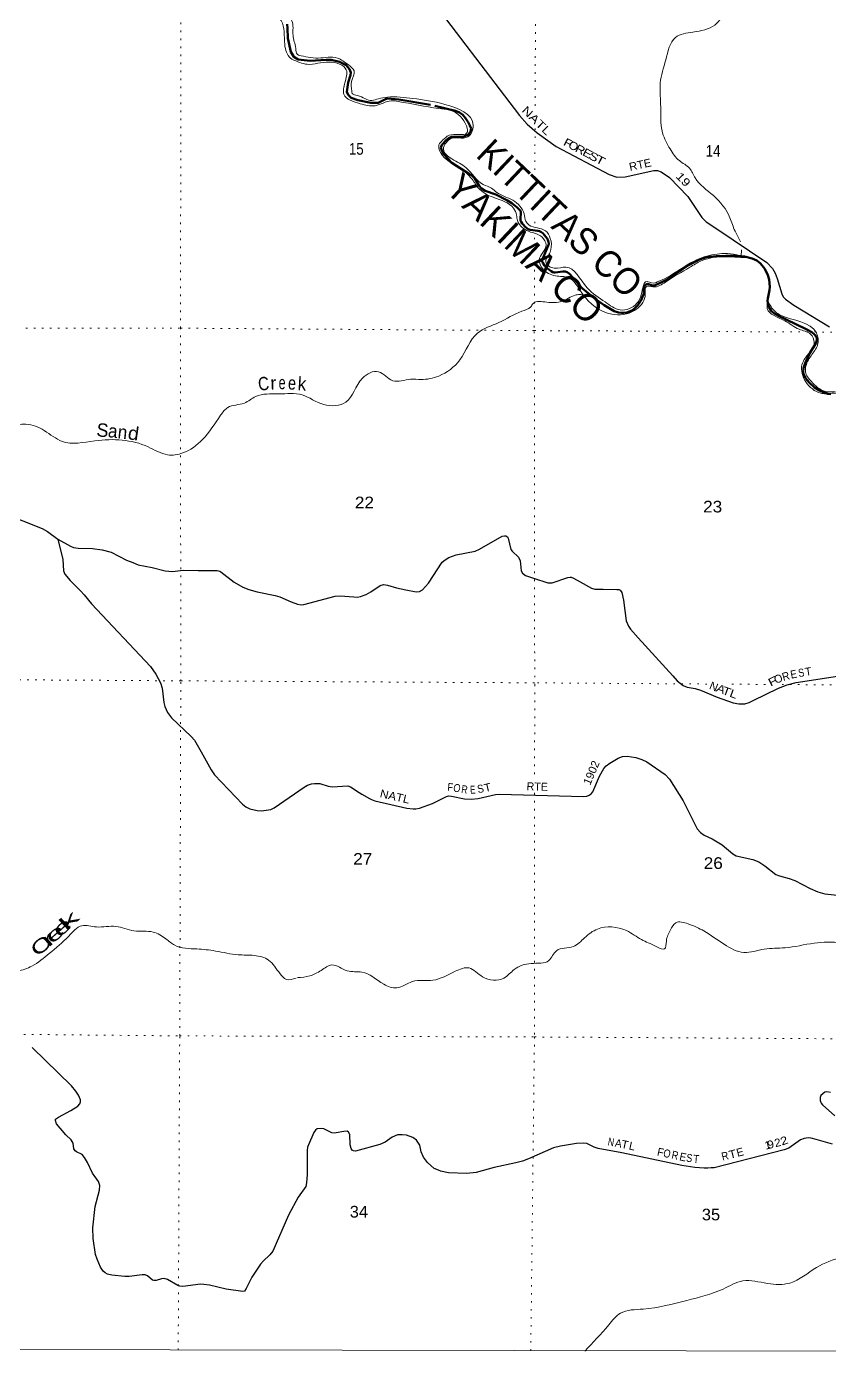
# Model space of a CAD drawing. Header units: feet. Extents: x -252966 to 4, y -183309 to 1368.
# Drawn here: x -56218 to -44179, y -183309 to -163397 of the extents above; entities that cross this region are included whole.
import ezdxf
from ezdxf.enums import TextEntityAlignment as Align

# ---------------------------------------------------------------- set-up
doc = ezdxf.new("R2010")
doc.units = ezdxf.units.FT
doc.header["$LTSCALE"] = 80
doc.linetypes.add('DOTTED', pattern=[1.5, 0.3, -1.2])
doc.linetypes.add('LONG_DASH_SHORT_DASH', pattern=[9.9, 6, -1.2, 1.5, -1.2])
for name, color, linetype, lineweight in [('11', 7, 'LONG_DASH_SHORT_DASH', 60), ('29', 7, 'Continuous', 25), ('30', 7, 'Continuous', 35), ('39', 7, 'Continuous', 13), ('4', 7, 'Continuous', 13), ('41', 7, 'Continuous', 13), ('7', 7, 'DOTTED', 13)]:
    doc.layers.add(name, color=color, linetype=linetype, lineweight=lineweight)
doc.layers.add('12', color=7, linetype='Continuous')

msp = doc.modelspace()

# ---------------------------------------------------------------- linework, layer by layer
at = {"layer": '11'}
for points in [[(-52312.18, -163363.82), (-52303.39, -163419.16), (-52298.36, -163571.61), (-52255.45, -163778.25), (-52211.99, -163849.36), (-52146.6, -163892.92), (-51966.27, -163910.96), (-51723.13, -163893.96), (-51650.39, -163895.94), (-51527.55, -163923.73), (-51426.31, -163978.33), (-51373.94, -164037.76), (-51356.13, -164086.72), (-51358.8, -164126.05), (-51397.07, -164234.85), (-51415.26, -164375.16), (-51395.98, -164421.91), (-51348.78, -164465.13), (-51248.53, -164500.54), (-51053.44, -164542.31), (-50945.79, -164539.91), (-50837.12, -164484), (-50803.62, -164473.8), (-50635.74, -164491.19), (-50095.03, -164584.93), (-49787.52, -164660.83), (-49725.93, -164685), (-49677.36, -164721.08), (-49635.23, -164768.65), (-49594.9, -164830.99), (-49569.37, -164879.56), (-49552.97, -164927.57), (-49561.21, -164973.56), (-49599.68, -165021.84), (-49662.51, -165044.2), (-49842.03, -165049.63), (-49881.67, -165064.02), (-49919.62, -165094.04), (-49990.18, -165168.68), (-50006.06, -165215.07), (-49968.9, -165299.53), (-49838.9, -165439.78), (-49575.78, -165610.56), (-49532.84, -165642.99), (-49497.77, -165676.87), (-49432.98, -165783.26), (-49395.99, -165826.75), (-49340.84, -165858.55), (-49179.96, -165915.35), (-49015.5, -166002.26), (-48943.66, -166047.36), (-48858.84, -166112.79), (-48819.76, -166149.89), (-48811.58, -166162.48), (-48806.29, -166180.08), (-48805.2, -166202.83), (-48812.58, -166271.29), (-48812.3, -166290.75), (-48809.3, -166306.65), (-48801.12, -166324.33), (-48785.31, -166348.6), (-48766.55, -166372.59), (-48744.25, -166396.37), (-48716.45, -166420.85), (-48694.61, -166434.64), (-48664.42, -166445.26), (-48549.07, -166460.8), (-48525.55, -166467.17), (-48507.59, -166474.63), (-48490.8, -166484.52), (-48476.75, -166495.76), (-48451.2, -166524.19), (-48413.96, -166573.35), (-48402.4, -166593.22), (-48394.9, -166609.96), (-48389.56, -166628.06), (-48388.07, -166637.59), (-48387.64, -166650.29), (-48388.59, -166659.89), (-48391.48, -166671.99), (-48491.77, -166910.78)], [(-48491.77, -166910.78), (-48477.67, -166942.54), (-48451.45, -166980.94), (-48405.44, -167027.4), (-48353.82, -167065.62), (-48325.46, -167079.4), (-48309.7, -167083.03), (-48289.13, -167084.76), (-48254.02, -167082.52), (-48175, -167070.77), (-48154.8, -167070.01), (-48140.35, -167071.09), (-48124.31, -167074.63), (-48112.21, -167079.56), (-48098.85, -167088.22), (-48078.63, -167105.29), (-48036.03, -167147.94), (-47942.72, -167259.47), (-47882.86, -167323.99), (-47689.26, -167481.9), (-47555.16, -167576.37), (-47407.37, -167664.57), (-47341.05, -167686.9), (-47341.05, -167686.9), (-47297.88, -167691.71), (-47265.22, -167691.02), (-47216.56, -167683.14), (-47178.99, -167670.95), (-47143.44, -167653.5), (-47106.92, -167627.76), (-47052.88, -167573.95), (-47008.59, -167508.31), (-46967.74, -167415.35), (-46962.88, -167395.47), (-46963.04, -167367.6), (-46964.82, -167334.91), (-46963.88, -167323.06), (-46955.33, -167297.22), (-46946.09, -167281.69), (-46936.31, -167270.7), (-46925.77, -167262.7), (-46915.3, -167257.9), (-46904.54, -167256.49), (-46891.75, -167258.22), (-46832.04, -167281.27), (-46813.69, -167281.62), (-46793.72, -167274.22), (-46673.5, -167220.91), (-46595.99, -167179.23), (-46524.7, -167134.56), (-46293.09, -166975.19), (-46129.19, -166887.76), (-46019.86, -166855.05), (-45875.68, -166839.43), (-45594.55, -166832.1), (-45450.47, -166846.27), (-45335.16, -166875.16), (-45266.74, -166906.57), (-45210.3, -166950.09), (-45145.27, -167030.72), (-45100.16, -167125.91), (-45084.5, -167189.47), (-45076.24, -167245.82), (-45071.66, -167299.68), (-45076.84, -167350.43), (-45104.13, -167476.2), (-45106.99, -167511.77), (-45104.42, -167545.43), (-45088.2, -167601.1), (-45053.58, -167661.14), (-45014.55, -167695.67), (-44942.17, -167735.37), (-44829.65, -167791.72), (-44528.71, -167934.24), (-44443.97, -167981.52), (-44397.85, -168021.18), (-44374.16, -168055.03), (-44367.3, -168076.82), (-44367.34, -168094.21), (-44379.94, -168138), (-44403.11, -168181.93), (-44468.57, -168283.22), (-44542.61, -168445.66), (-44565.99, -168517.35), (-44573.61, -168578.6), (-44564.19, -168621.76), (-44535.3, -168674.09), (-44483.71, -168733.14), (-44400.46, -168808.1), (-44329.04, -168856.03), (-44274.73, -168880.72), (-44201.24, -168902.98), (-44160.3, -168910.74)]]:
    msp.add_lwpolyline(points, dxfattribs=at)
at = {"layer": '29'}
for points in [[(-50288.96, -162806.71), (-48827.96, -164732.42), (-48712.4, -164863.02), (-48562.41, -164992.12), (-48278.51, -165195.86), (-47482.02, -165616.65), (-47365.34, -165653.43), (-47241.39, -165650.02), (-46813.49, -165556.32), (-46758.81, -165554.63), (-46702.39, -165575.8), (-46579.25, -165661.72), (-46303.78, -165943.48), (-46092.69, -166258.91), (-46028.86, -166327.4), (-45884.83, -166420.2), (-45116.92, -166936.91), (-45034.43, -167026.08), (-44993.88, -167094.88), (-44963.64, -167175.95), (-44894.59, -167406.53), (-44873.98, -167447.75), (-44836.95, -167484.8), (-44710.84, -167575.69), (-44176.72, -167898.93)], [(-56564.11, -170694.15), (-55982.96, -170926.19), (-55905.33, -170970.05), (-55749.4, -171085.01)], [(-50530.75, -171841.15), (-50373.6, -171873.62), (-50326.68, -171868.38), (-50280.83, -171843.68), (-50190.33, -171742.54), (-49988.15, -171430.82), (-49941.72, -171393.64), (-49885.88, -171360.25), (-49774.79, -171320.51), (-49493.56, -171262.03), (-49427.46, -171233.22), (-49085.07, -171040.13), (-49053.66, -171032.09), (-49028.98, -171035.62), (-49007.82, -171049.73), (-48994.92, -171070.65), (-48956.69, -171238.52), (-48935.72, -171265.14), (-48839.87, -171355.75), (-48815.64, -171407.89), (-48800.77, -171558.13), (-48780.37, -171594.91), (-48738.06, -171630.2), (-48616.73, -171669.25), (-48399.53, -171736.06), (-48367.79, -171739.59), (-48336.15, -171736.87), (-48099.79, -171658.43), (-48068.05, -171654.9), (-48050.42, -171654.9), (-48015.15, -171669.01), (-47914.68, -171723.21), (-47748.91, -171818.99), (-47698.52, -171832.5), (-47574.12, -171835.19), (-47367.45, -171838.35), (-47336.33, -171840.16), (-47318.7, -171850.75), (-47294.01, -171882.51), (-47265.94, -171999.05), (-47227.01, -172305.94), (-47191.67, -172385.77), (-47160.01, -172432.98), (-47046.08, -172560.73), (-46527.44, -173133.29)], [(-55749.4, -171085.01), (-55558.03, -171189.09), (-55513.24, -171206.43), (-55441.66, -171217.32), (-55230.38, -171222.02), (-55081.97, -171242.02), (-54949.75, -171279.63), (-54718.76, -171400.81), (-54625.47, -171435.56), (-54542.44, -171467.85), (-54332.87, -171509.25), (-54138.48, -171558.38), (-54027.59, -171566.65), (-53867.54, -171549.88), (-53646.64, -171551.98)], [(-55749.4, -171085.01), (-55674.7, -171387.68), (-55661.77, -171559.15), (-55643.74, -171610.03), (-55563.96, -171704.55), (-55408.23, -171859.55), (-55354.97, -171919.08), (-55242.68, -172054.63), (-54360.56, -172994.31), (-54277.66, -173110.02), (-54211.32, -173239.34), (-54185.97, -173318.21), (-54161.29, -173533.46), (-54142.89, -173592.01), (-54104.87, -173681.67), (-54045.44, -173762.69), (-53747.89, -174042.58), (-53701.09, -174099.82), (-53600.58, -174273.59), (-53447.46, -174544.66), (-53397.82, -174615.02), (-52980.52, -175055.68), (-52930.58, -175096.68), (-52870.63, -175124.91), (-52758.28, -175153), (-52694.31, -175156.67), (-52623.78, -175149.61), (-52556.78, -175135.5), (-52507.24, -175112.36), (-52056.16, -174802.63), (-52003.13, -174772.04), (-51943.18, -174754.4), (-51900.87, -174747.34), (-51819.11, -174749.9), (-51696.33, -174786.16), (-51634.72, -174794.97), (-51401.9, -174784.26), (-51361.33, -174796.74), (-51229.07, -174881.62)], [(-53646.64, -171551.98), (-53357.87, -171554.73), (-53320.56, -171564.9), (-53302.92, -171571.95), (-53105.92, -171728.27), (-52974.97, -171804.85), (-52886.81, -171840.13), (-52759.52, -171874.32), (-52488.34, -171928.35), (-52420.79, -171950.27), (-52252.6, -172023.27), (-52153.33, -172058.91), (-52100.44, -172069.49), (-52060.17, -172064.37), (-51590.88, -171937.18), (-51513.7, -171935.32), (-51311.11, -171950.46), (-51255.87, -171951.29), (-51210.03, -171944.23), (-51125.4, -171912.48), (-51055.86, -171871.82), (-50917.34, -171778.39), (-50866.68, -171764.78), (-50804.5, -171771.33), (-50672.28, -171811.91), (-50530.75, -171841.15)], [(-46527.44, -173133.29), (-46461.79, -173205.76), (-46373.51, -173277.06), (-46313.68, -173301.03), (-46191.14, -173322.11), (-46112.68, -173346.9), (-45860.7, -173452.06), (-45622.36, -173539.46), (-45537.88, -173555.09), (-45449.73, -173551.57), (-45382.73, -173530.39), (-45323.19, -173505.1), (-44944.98, -173317.06), (-44814.98, -173269.27), (-44677.66, -173232.48), (-43603.25, -173068.33)], [(-51229.07, -174881.62), (-51191.82, -174905.53), (-51077.45, -174971.42), (-51045.72, -174989.07), (-50995.69, -175006.7), (-50516.75, -175116.1), (-50422.41, -175128), (-50379.23, -175126.69), (-50326.33, -175116.1), (-50129.01, -175045.57), (-49920.79, -174943.19), (-49890.81, -174930.85), (-49843.5, -174935.07), (-49651.07, -174976.17), (-49548.75, -174983.78), (-49446.38, -174973.31), (-49187.21, -174912.71), (-49125.58, -174906.15), (-47869, -174944.08), (-47815.53, -174936.15), (-47783.79, -174922.04), (-47752.05, -174900.86), (-47728.15, -174870.81), (-47628.62, -174635.17), (-47561.63, -174523.29), (-47526.36, -174484.48), (-47471.12, -174443.89), (-47346.52, -174368.03), (-47279.52, -174343.33), (-47211.72, -174339.25), (-47082.04, -174357.44), (-46993.88, -174385.67), (-46917.17, -174422.96), (-46643.23, -174612.64), (-46575.99, -174680.32), (-46370.35, -175008.49), (-46163.4, -175428.41), (-46113.93, -175482.3), (-46059.38, -175521.92), (-45937.84, -175579.36), (-45789.8, -175668.26), (-45625.63, -175804.22), (-45577.93, -175831.57), (-45325.37, -175885.03), (-45237.73, -175920.66), (-45145.26, -175980.11), (-44983.4, -176113.12), (-44929.17, -176134.15), (-44783.03, -176170.28), (-44696.43, -176201.2), (-44468.77, -176324.16), (-44350.84, -176374.11), (-44246.43, -176401.46), (-43133.35, -176521.76)], [(-50015.84, -180556.89), (-50104.91, -180518.15), (-50208.23, -180428.55), (-50264.58, -180349.13), (-50299.91, -180269.76), (-50319.31, -180172.72), (-50368.68, -180095.09), (-50426.86, -180058.04), (-50520.31, -180020.99), (-50583.93, -180015.08), (-50657.84, -180017.46), (-50734.61, -180050.26), (-50841.21, -180126.85), (-50919.79, -180161.32), (-51285.54, -180260.94), (-51313.75, -180257.41), (-51334.91, -180246.83), (-51352.54, -180218.6), (-51365.3, -180166.84), (-51371.93, -180008.64), (-51390.4, -179974.55), (-51410.72, -179962.77), (-51460.58, -179964.15), (-51572.94, -179987.47), (-51604.67, -179991), (-51641.29, -179985.16), (-51759.84, -179923.95), (-51797.46, -179918.23), (-51858.57, -179927.48), (-51886.79, -179945.13), (-51910.15, -179979.65), (-51992.58, -180163.9), (-52006.68, -180202.72), (-52009.87, -180251.32), (-52011.71, -180609.6), (-52019.02, -180737.31), (-52032.71, -180791.63), (-52143.89, -180951.14), (-52291.75, -181218.53), (-52526.82, -181760.63), (-52569.72, -181815.47), (-52671.4, -181908.84), (-52708.89, -181952.81), (-52842.33, -182148.22), (-52927.07, -182319.93), (-52951.75, -182358.75), (-52975.87, -182363.65), (-53222.52, -182330.25), (-53477.18, -182270.53), (-53557.26, -182258.33), (-53609.42, -182254.65), (-53872.14, -182288.17), (-53919.74, -182286.41), (-53950.66, -182276.15), (-54103.11, -182184.07), (-54156.81, -182170.91), (-54194.8, -182173.49), (-54275.91, -182201.72), (-54307.65, -182201.72), (-54327.5, -182195.98), (-54406.38, -182127.61), (-54439.45, -182113.29), (-54483.96, -182113.5), (-54680.39, -182139.97), (-54744.92, -182141.73), (-54938.87, -182120.56), (-55002.34, -182106.44), (-55037.29, -182085.94), (-55069.34, -182060.57), (-55111.66, -182000.58), (-55160.65, -181881.08), (-55182.19, -181810.03), (-55219.21, -181571.85), (-55222.44, -181408.35), (-55186.71, -181092.29), (-55124, -180844.94), (-55120.86, -180774.4), (-55141.63, -180714.37), (-55228.29, -180591.66), (-55305.72, -180431.09), (-55347.93, -180356.21), (-55385.38, -180312.55), (-55467.82, -180271.52), (-55488.98, -180257.41), (-55509.35, -180225.79), (-55517.19, -180140.96), (-55548.78, -180089.46), (-55626.66, -180014.97), (-55770.29, -179850.03), (-55785.2, -179802.21), (-55781.67, -179781.03), (-55737.67, -179750.13), (-55554.55, -179649.07), (-55446.66, -179586.96), (-55419.6, -179551.74), (-55407.87, -179519.91), (-55411.4, -179491.68), (-55438.99, -179419.53), (-55476.64, -179359.36), (-55542.64, -179282.84), (-56135.65, -178705.06)], [(-44163.38, -179378.35), (-44216.9, -179369.96), (-44248.64, -179377.01), (-44306.08, -179423.59), (-44319.16, -179454.64), (-44315.64, -179500.52), (-44305.06, -179542.86), (-44282.74, -179567.84), (-44096.97, -179733.01)], [(-44131.24, -180155.16), (-44379.72, -180087.72), (-44453.17, -180065.11), (-44495.48, -180061.58), (-44555.43, -180068.64), (-44612.52, -180092.42), (-44789.94, -180215.07), (-44858.09, -180241.18), (-45907.8, -180507.95), (-45953.64, -180511.48), (-46001.25, -180516.77), (-46057.67, -180516.77), (-46195.2, -180506.18), (-46392.39, -180476.82), (-47292.39, -180283.64), (-47646.31, -180222.12), (-47705.32, -180199.27), (-47819.1, -180148.02), (-47869.58, -180142.31), (-47970.74, -180144.49), (-48210.53, -180183.31), (-48317.42, -180211.87), (-48693.65, -180377.39), (-48781.81, -180409.14), (-48880.44, -180436.91), (-49203.85, -180503.17), (-49474.74, -180580.29), (-49615.68, -180594.94), (-49890.85, -180583.81), (-50010.75, -180559.11), (-50015.84, -180556.89)]]:
    msp.add_lwpolyline(points, dxfattribs=at)
at = {"layer": '39'}
msp.add_line((-45496.37, -166743.8), (-45503.81, -166841.69), dxfattribs=at)
for points in [[(-33586.1, -155597.96), (-33909.77, -155953.72), (-34370.02, -156283.24), (-34713.67, -156496.18), (-35081.44, -156731.23), (-35655.99, -156787.12), (-36089.91, -156827.02), (-37174.72, -156926.78), (-37626.83, -157115.51), (-38402.49, -157509.15), (-38641.56, -157537.13), (-39017.15, -157468.47), (-39848.71, -157373.32), (-40133.98, -157417.35), (-40258.57, -157479.61), (-40401.46, -157841.54), (-40616.57, -158080.73), (-40974.29, -158309.75), (-41313.92, -158508.62), (-41538.94, -158560.75), (-41972.84, -158566.46), (-42615.71, -158660.51), (-43003.61, -158945.83), (-43168.53, -159231.32), (-43331.49, -159571.11), (-43524.4, -159673.54), (-43827.79, -159765.84), (-44125.34, -160113.57), (-44324.44, -160425.18), (-44728.57, -160937.77), (-45164.76, -161339.71), (-45351.79, -161631.21), (-45494.58, -161858.38), (-45639.38, -162095.61), (-45691.82, -162385.2), (-45673.88, -162580.31), (-45641.95, -162861.92), (-45728.52, -163131.37), (-45897.43, -163374.62), (-46224.94, -163478.96), (-46488.14, -163561.23), (-46633.02, -163897.02), (-46715.63, -164242.9), (-46709.83, -164554.66), (-46680.02, -164993.15), (-46567.7, -165232.58), (-46429.22, -165407.67), (-46276.64, -165522.43), (-46192.38, -165667.31), (-45919.37, -165930.99), (-45670.53, -166265.06), (-45594.34, -166466.25), (-45512.1, -166623.19), (-45511.11, -166625.67)], [(-56218.54, -159052.47), (-56088.38, -159084.66), (-55802.95, -159147.76), (-55606.24, -159030.71), (-55606.11, -158857.74), (-55579.91, -158729.03), (-55475.41, -158666.76), (-55288.67, -158779.53), (-54819.39, -159033.59), (-54675.63, -159070.13), (-54559.73, -159111.94), (-54373.05, -159287.07), (-54288.81, -159474.18), (-54347.3, -159793.94), (-54321.34, -160003.13), (-54299.33, -160123.83), (-54285.4, -160300.84), (-54145.05, -160513.13), (-54116.92, -160658.98), (-54081.15, -160878.44), (-53994.7, -161097.54), (-53834.13, -161276.66), (-53683.53, -161355.22), (-53654.42, -161513.19), (-53636.16, -161691.28), (-53590.52, -161823.71), (-53535.75, -161951.57), (-53212.11, -162232.51), (-52941.03, -162375.51), (-52736.15, -162399.8), (-52636.63, -162485.84), (-52599.7, -162601.03), (-52661.73, -162705.04), (-52771.27, -162901.39), (-52753.01, -163033.82), (-52642.32, -163190.32), (-52611.53, -163189.08), (-52401.58, -163307.81), (-52355.94, -163472.2), (-52346.81, -163668.56), (-52255.53, -163874.05), (-52238.21, -163886.77)], [(-56217.35, -159052.76), (-56063.41, -158960.29), (-55908.79, -159032.81), (-55695.8, -158952.52), (-55667.58, -158823.81), (-55679.54, -158697.09), (-55602.13, -158599.78), (-55462.93, -158565.53), (-55237.01, -158670.56), (-54896.27, -158894.78), (-54751.67, -158939.14), (-54511.32, -159026.74), (-54416.31, -159080.18), (-54246.6, -159344.12), (-54239.89, -159563.03), (-54242.16, -159921.05), (-54234.29, -160150.34), (-54204.24, -160260.99), (-54067.46, -160481.16), (-54015.67, -160619.14), (-53997.78, -160880.63), (-53833.24, -161124.12), (-53614.38, -161251), (-53564.25, -161369.7), (-53554.42, -161671.41), (-53474.18, -161820.31), (-53153.01, -162136.32), (-52899.98, -162241.1), (-52650.32, -162344.28), (-52486.01, -162545.21), (-52495.14, -162590.87), (-52604.68, -162755.27), (-52654.89, -162874), (-52645.36, -162929.16), (-52571.13, -163051.91), (-52365.07, -163193.65), (-52239.87, -163311.62), (-52221.95, -163528.85), (-52181.92, -163723.98), (-52155.12, -163814.69), (-52138.83, -163826.37)], [(-52138.83, -163826.37), (-51843.62, -163869.47), (-51556.08, -163869.47), (-51391.78, -163972.22), (-51305.76, -164063.03), (-51343.85, -164218.81), (-51342.14, -164364.7), (-51334.13, -164398.9), (-51257.82, -164431.13), (-51038.92, -164505.72), (-50940.47, -164479.64), (-50807.87, -164455.6), (-50424.21, -164476), (-49943.82, -164563.58), (-49520.51, -164880.95), (-49600.38, -165049.91), (-49733.88, -165068.17), (-49834.29, -165072.74), (-49966.64, -165237.13), (-49841.13, -165380.98), (-49626.62, -165513.4), (-49373.32, -165764.56), (-49244.04, -165822.46), (-49167.93, -165883.29), (-48926.04, -166002.02), (-48757.17, -166207.51), (-48732.16, -166313.6), (-48681.98, -166373.98), (-48437.68, -166458.67), (-48364.66, -166572.83), (-48355.53, -166741.79), (-48385.01, -166816.69), (-48433.12, -166924.45), (-48305.32, -167020.34), (-48130.03, -167003.93), (-47812.4, -167312.6), (-47543.12, -167527.22), (-47314.92, -167645.95), (-47064.46, -167546.63), (-47000.57, -167421.05), (-46968.62, -167279.48), (-46936.67, -167226.97), (-46812.3, -167242.95), (-46759.81, -167226.97), (-46619.55, -167161.94), (-46207.58, -166912.84), (-45900.63, -166813.71), (-45755.14, -166800.01), (-45384.03, -166866.4)], [(-52238.21, -163886.77), (-52007.93, -163963.09), (-51681.6, -163928.84), (-51423.73, -164047.57), (-51443.43, -164239.5), (-51460.24, -164412.88), (-51216.06, -164554.45), (-50992.42, -164584.13), (-50750.52, -164511.06), (-50644.41, -164520.2), (-50041.59, -164624.7), (-49712.2, -164746.23), (-49618.64, -164997.39), (-49881.07, -165027.07), (-49979.2, -165102.42), (-50033.97, -165170.92), (-50019.13, -165264.53), (-49927.85, -165385.54), (-49549.03, -165668.66), (-49445.85, -165815.85), (-49213.57, -165960.92), (-48915.76, -166121.96), (-48871.64, -166224.57), (-48857.58, -166303.41), (-48720.65, -166454.1), (-48487.89, -166554.56), (-48428.03, -166671.42), (-48530.64, -166898.62), (-48478.51, -167029.4), (-48287.75, -167136.14), (-48095.38, -167161.9), (-47888.2, -167397.91), (-47440.47, -167710), (-47100.98, -167653.94), (-46944.12, -167446.88), (-46940.02, -167334.25), (-46927.94, -167298.06), (-46828.27, -167298.89), (-46637.72, -167228.11), (-46272.87, -167006.9), (-46101.44, -166909.6), (-45627.34, -166852.52), (-45384.28, -166866.31)], [(-45384.28, -166866.31), (-45273.05, -166903.89), (-45110.16, -167115.68), (-45072.8, -167282.91), (-45106.04, -167511.2)], [(-57919.64, -169324.82), (-57870, -169373.52), (-57793.76, -169504.31), (-57538.71, -169593), (-57251.48, -169621.37), (-56938.08, -169577.36), (-56596.58, -169563.53), (-56461.89, -169422.84), (-56226.82, -169358.65), (-55951.69, -169455.4), (-55684.64, -169618.52), (-55194.5, -169608.83), (-54395.08, -169699.93), (-54103.89, -169818.82), (-53874.87, -169790.83), (-53579.44, -169589.92), (-53307.99, -169226.07), (-53201.44, -169109.49), (-52952.31, -169043.3), (-52781.49, -168944.88), (-52437.96, -168904.91), (-52086.44, -168921.26), (-51761.13, -169064.31), (-51429.65, -169028.35), (-51182.32, -168670.52), (-50939.18, -168572.14), (-50726.35, -168707.06), (-50459.17, -168685.13), (-50304.5, -168689.27), (-50037.3, -168637.18), (-49721.74, -168396.05), (-49456.3, -167993.99), (-49134.78, -167835.33), (-48791.16, -167666.64), (-48658.53, -167600.36), (-48620.33, -167550.11), (-48417.43, -167530.15), (-48188.42, -167516.24), (-47991.5, -167425.87), (-47927.21, -167415.87), (-47851.2, -167426.76)], [(-45106.04, -167511.2), (-45111.02, -167625.4), (-44849.73, -167808.05), (-44633.95, -167935.74), (-44461.78, -168008.98), (-44407.01, -168132.27), (-44538.23, -168362.88), (-44590.71, -168470.19), (-44533.66, -168723.63), (-44309.23, -168893.38), (-44232.99, -168904.39)], [(-45105.81, -167506.34), (-44990.05, -167674.11), (-44912.49, -167723.58), (-44375.06, -167990.71), (-44356.81, -168173.37), (-44454.93, -168333.2), (-44535.95, -168511.29), (-44538.23, -168577.5), (-44451.51, -168716.78), (-44237, -168869.76), (-44178.81, -168876.65)], [(-44233.12, -168904.38), (-43996.24, -168922.27), (-43938.16, -168954.06), (-43875.3, -168965.65), (-43381.94, -169244.11), (-42984.16, -169353.79), (-42760.52, -169392.61), (-42735.26, -169431.64), (-42745.35, -169502.03), (-42760.52, -169550.15), (-42744.55, -169696.28), (-42541.45, -169844.69), (-42228.81, -169892.64), (-42118.97, -169989.24), (-41883.08, -170219.14), (-41700.51, -170260.24), (-41460.9, -170232.84), (-41142.55, -170312.76), (-40883.54, -170659.82), (-40815.07, -170869.87), (-40711.58, -171024.11), (-40652.2, -171108.47), (-40629.38, -171192.95), (-40604.28, -171270.58), (-40567.77, -171352.78), (-40399.73, -171430.39)], [(-44178.81, -168876.65), (-43970, -168888.01), (-43681.32, -169009.03), (-43234.04, -169248.77), (-42813.01, -169319.55), (-42719.45, -169358.36), (-42676.09, -169449.69), (-42684.93, -169520.27), (-42727.17, -169594.65), (-42654.95, -169717.4), (-42510.38, -169801.98), (-42233.37, -169830.99), (-42029.13, -169997.67), (-41811.6, -170180.63), (-41586.41, -170198.59), (-41329.51, -170199.09), (-41135.71, -170276.23), (-40912.07, -170468.02), (-40758.02, -170810.51), (-40659.14, -170965.9), (-40574.61, -171126.74), (-40556.35, -171256.88), (-40399.73, -171430.39)], [(-62641.9, -176399.54), (-62216.04, -176405.89), (-61623.53, -176508.91), (-61378.49, -176551.33), (-61031.05, -176652.15), (-60810.16, -176750.87), (-60468.82, -176962.32), (-60061.22, -177212.02), (-59758.03, -177383.21), (-59266.02, -177578.68), (-58872.37, -177667.47), (-58645.33, -177605.29), (-58319.89, -177581.39), (-57904.14, -177660.14), (-57335.64, -177632.41), (-56965.99, -177586.42), (-56632.56, -177622.88), (-56351.29, -177564.76), (-56138.31, -177486.47), (-55877.03, -177295.59), (-55585.57, -177036.35), (-55388.6, -176879.61), (-55169.66, -176897.88), (-54878.38, -176890.05), (-54607.25, -176958.64), (-54320.01, -176974.94), (-54127.24, -177077.66), (-53996.74, -177172.29), (-53663.32, -177228.86), (-53384.13, -177259.23), (-53044.69, -177315.8), (-52801.63, -177326.04), (-52588.76, -177394.59), (-52416.15, -177601.88), (-52321.8, -177684.41), (-52177.16, -177666.42)], [(-52157.06, -177658.39), (-51968.22, -177632.38), (-51801.43, -177550.04), (-51638.66, -177467.7), (-51409.73, -177556.37), (-51188.78, -177574.64), (-50861.48, -177755.9), (-50666.67, -177812.36), (-50433.59, -177718), (-50124.22, -177698.12), (-49790.67, -177563.61), (-49579.71, -177513.48), (-49380.94, -177646.38), (-49059.55, -177664.72), (-48904.79, -177536.11), (-48653.62, -177445.79), (-48386.43, -177401.74), (-48271.82, -177255), (-48018.67, -177192.83), (-47849.84, -177060.21), (-47656.9, -176929.62), (-47223.03, -176954.08), (-46998.14, -177086.99), (-46775.25, -177191.75), (-46650.73, -177228.05), (-46624.53, -177109.4), (-46562.14, -176942.5), (-46483.72, -176835.96), (-46296.91, -176852.19), (-46059.96, -176958.97), (-45756.78, -177158.32), (-45461.58, -177281.23), (-45156.21, -177231.17), (-44844.84, -177211.29), (-44408.89, -177141.22), (-44003.11, -177133.47), (-43784.16, -177145.71), (-43539.06, -177093.59), (-43233.71, -177069.68), (-42982.66, -177134.23), (-42779.97, -177401.89), (-42510.94, -177603.22), (-42211.7, -177689.93), (-41679.4, -177720.5), (-41508.64, -177698.5), (-41203.3, -177694.71), (-40972.25, -177642.58), (-40680.92, -177560.34), (-40228.95, -177562.69), (-39961.82, -177609.14), (-39588.25, -177683.84), (-39333.17, -177738.34), (-39160.47, -177810.87), (-39036.07, -178004.05), (-38843.33, -178147), (-38491.83, -178187.49), (-38166.36, -178123.37), (-37864.93, -177962.69), (-37531.37, -177824.16), (-37334.47, -177757.93), (-37111.57, -177860.67), (-36838.49, -178017.76), (-36607.45, -177969.66), (-36328.07, -177750.63), (-35877.86, -177407.03), (-35701.07, -177376.99), (-35271.19, -177373.29), (-35081.82, -177397.96)], [(-47846.3, -183257.1), (-47488.46, -182865.16), (-47311.56, -182690.3), (-46972.03, -182628.21), (-46317.08, -182497.96), (-45772.58, -182327.4), (-45479.22, -182206.94), (-45107.62, -182243.42), (-44772.15, -182237.64), (-44372.24, -182004.62), (-43990.47, -181860.09), (-43650.99, -181858.33), (-43201.08, -181939.12), (-42771.2, -181923.35), (-42242.83, -181837.26), (-41863.17, -181829.49), (-41359.08, -181988.76), (-40838.93, -182152.07), (-40421.11, -182152.38), (-40141.68, -181858.93), (-39777.86, -181545.44), (-39229.22, -181201.91), (-39025.54, -181042.94)]]:
    msp.add_spline(points, degree=3, dxfattribs=at)
at = {"layer": '4'}
msp.add_lwpolyline([(0, -183308.59), (-31331.08, -183287.04), (-62662.1, -183222.4), (-93993.01, -183114.65), (-125323.73, -182963.82), (-156654.22, -182769.88), (-187984.41, -182532.85), (-219314.25, -182252.72), (-250643.67, -181929.5), (-248626.54, 1367.99)], dxfattribs=at)
at = {"layer": '7'}
for p, q in [((-48593.16, -164923.84), (-48596.31, -165766.3)), ((-48598.4, -166323.5), (-48599.61, -166647.62)), ((-45138.71, -173261.77), (-45693.22, -173257.98))]:
    msp.add_line(p, q, dxfattribs=at)
for points in [[(-53943.9, -183244.7), (-53921.39, -178532), (-53905.48, -173214.08), (-53909.67, -167920.27), (-53901.83, -162650.62), (-53833.7, -157348.82), (-53870.43, -152596.04), (-53906.75, -147294.17), (-53870.78, -142006.43), (-53863.45, -137441.89)], [(-48544.41, -137453.87), (-48589.73, -142000.3), (-48585.55, -147308.19), (-48559.26, -152606.03), (-48524.53, -157334.67), (-48584.62, -162640.5), (-48592.07, -164633.87)], [(-48601.1, -167044.92), (-48604.56, -167970.49), (-48598.36, -173264.29), (-48599.39, -174679.86)], [(-60814.89, -167896.35), (-59226.87, -167918.32), (-53909.67, -167920.27), (-48604.55, -167956.41), (-43279.34, -167982.5), (-37986.24, -167976.38), (-32821.72, -167992.3), (-31310.05, -168001.64)], [(-46014.99, -173255.79), (-48600.35, -173238.14), (-53905.47, -173208.04), (-59244.74, -173173.9), (-61543.54, -173167.98)], [(-38768.57, -173282.79), (-43307.29, -173274.27), (-44885.35, -173263.5)], [(-48599.54, -174887.64), (-48602.2, -178548.03), (-48657.14, -183256.61)], [(-62649.03, -178468.49), (-59258.64, -178481.77), (-53921.39, -178532), (-48602.2, -178548.03), (-43309.13, -178580.13), (-38016.06, -178614.24), (-32879.64, -178599.97), (-32712.38, -178600.52)]]:
    msp.add_lwpolyline(points, dxfattribs=at)

# ---------------------------------------------------------------- texts
at = {"layer": '12', "width": 0.95}
msp.add_text('KITTITAS CO', height=400, rotation=316.61, dxfattribs=at).set_placement((-49496.01, -165340.41))
at = {"layer": '12'}
msp.add_text('YAKIMA CO', height=400, rotation=316.61, dxfattribs=at).set_placement((-49965.75, -165851.68))
at = {"layer": '30'}
for s, rotation, width, p in [('NATL', 315.504, 1.3, (-48612.53, -164851.16)), ('F', 332.152, 1.35, (-48123.24, -165198.14)), ('O', 332.152, 1.15, (-48044.08, -165240.53)), ('R', 332.152, 1.2, (-47941.29, -165294.86)), ('E', 332.152, 1.3, (-47833.5, -165351.6)), ('S', 332.152, 1.3, (-47740.9, -165402.38)), ('T', 332.152, 1.45, (-47641.2, -165453.38)), ('RTE', 12.351, 1.05, (-47004.14, -165526.85)), ('19', 314.353, 1.25, (-46413.76, -165732.04)), ('S', 8.687, 0.85, (-44592.47, -173144.89)), ('N', 337.348, 1.05, (-45935.72, -173348.14)), ('F', 26.436, 1.35, (-45002.26, -173267.37)), ('R', 15.998, 0.95, (-44816.75, -173195.95)), ('E', 10.687, 0.9, (-44705.15, -173167.02)), ('A', 337.348, 1.2, (-45828.41, -173385.85)), ('T', 339.862, 1.25, (-45741.03, -173421.38)), ('L', 339.862, 1.25, (-45634.97, -173460.29)), ('1902', 67.102, 1.05, (-47693.49, -174608.86)), ('F', 354.903, 0.85, (-49870.07, -174862.43)), ('O', 347.944, 0.85, (-49776.34, -174874.4)), ('R', 350.944, 0.8, (-49659.6, -174895.35)), ('E', 2.84, 0.75, (-49524.58, -174900.21)), ('S', 11.161, 0.9, (-49398.92, -174884.43)), ('T', 13.161, 1.1, (-49291.75, -174865.64)), ('NATL', 347.133, 1.1, (-50707.72, -175000.68)), ('N', 350.139, 0.8, (-47463.34, -180180.89)), ('A', 350.139, 0.95, (-47352.31, -180200.81)), ('T', 347.886, 1.1, (-47259.12, -180219.18)), ('L', 347.886, 1.05, (-47148.67, -180242.89)), ('9', 14.259, 1.1, (-45046.27, -180216.78)), ('2', 14.259, 1.1, (-44941.35, -180190.12)), ('2', 20.963, 1.25, (-44838, -180158.52)), ('O', 347.886, 0.85, (-46626.22, -180354.53)), ('R', 347.886, 0.85, (-46505.48, -180378.94)), ('E', 347.886, 0.95, (-46387.05, -180406.38)), ('S', 351.531, 0.85, (-46287.91, -180421.6)), ('T', 355.597, 0.9, (-46181.57, -180437.02)), ('R', 14.259, 0.9, (-45729.8, -180390.49)), ('T', 14.259, 1.15, (-45617.11, -180361.86))]:
    msp.add_text(s, height=120, rotation=rotation, dxfattribs=dict(at, width=width)).set_placement(p, align=Align.CENTER)
for s, rotation, p in [('T', 8.687, (-44487.64, -173127.24)), ('O', 20.184, (-44925.54, -173232.02)), ('RTE', 358.271, (-48561.13, -174853.15)), ('1', 14.259, (-45090.27, -180227.96)), ('F', 347.886, (-46723.03, -180334.25)), ('E', 14.259, (-45504.87, -180333.33))]:
    msp.add_text(s, height=120, rotation=rotation, dxfattribs=at).set_placement(p, align=Align.CENTER)
at = {"layer": '41'}
for s, rotation, width, p in [('C', 6.677, 0.85, (-52652.79, -168850.52)), ('k', 356.495, 0.95, (-52093.42, -168852.52)), ('e', 359.684, 0.7, (-52386.03, -168835.32)), ('e', 356.995, 0.8, (-52241.82, -168841.21)), ('a', 353.999, 0.95, (-54933.11, -169560.6)), ('n', 353.999, 0.95, (-54787.69, -169577.7)), ('d', 351.662, 1.1, (-54627.83, -169595.08)), ('e', 41.773, 1.9, (-55620.49, -176973.69)), ('k', 43.145, 2.2, (-55515.89, -176875.11)), ('r', 41.53, 2.1, (-55822.99, -177153.53)), ('e', 41.53, 1.9, (-55730.11, -177071)), ('C', 39.47, 1.6, (-55941.3, -177257.83))]:
    msp.add_text(s, height=200, rotation=rotation, dxfattribs=dict(at, width=width)).set_placement(p, align=Align.CENTER)
for s, rotation, p in [('r', 2.685, (-52513.39, -168841.55)), ('S', 355.509, (-55085.65, -169548.6))]:
    msp.add_text(s, height=200, rotation=rotation, dxfattribs=at).set_placement(p, align=Align.CENTER)
at = {"layer": '7'}
for s, width, p in [('15', 0.85, (-51384.24, -165319.26)), ('14', 0.85, (-46033.45, -165349.42)), ('22', 1.1, (-51294.74, -170621.15)), ('23', 1.1, (-46072.78, -170683.07)), ('27', 1.1, (-51320.19, -175965.48)), ('26', 1.1, (-46064.1, -176028.26)), ('34', 1.05, (-51371.61, -181255.82)), ('35', 1.05, (-46091.63, -181298.03))]:
    msp.add_text(s, height=175, dxfattribs=dict(at, width=width)).set_placement(p)

doc.saveas('drawing.dxf')
